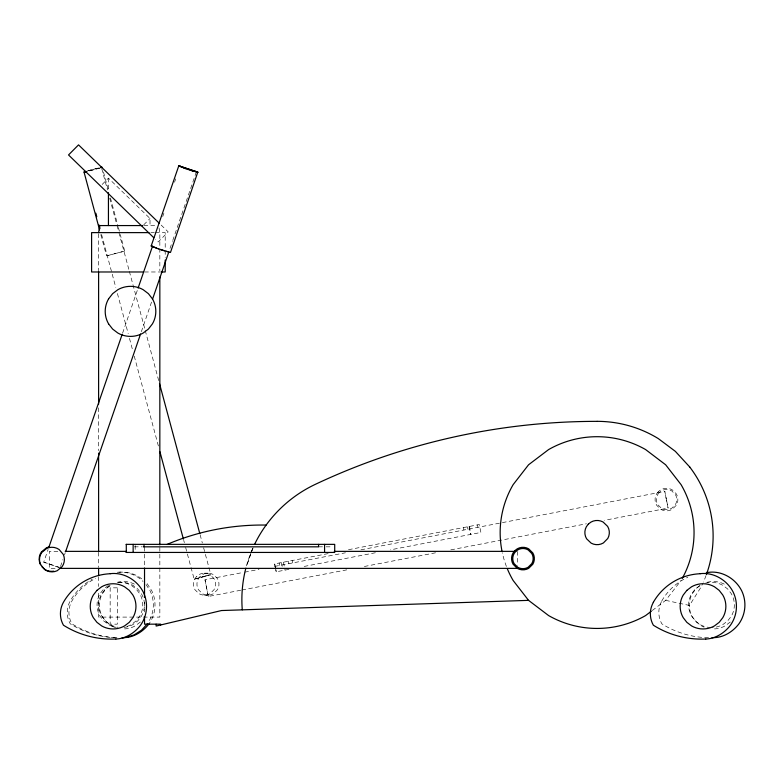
<?xml version="1.0" encoding="UTF-8"?>
<svg xmlns="http://www.w3.org/2000/svg" width="784" height="784" viewBox="0 0 784 784"><rect width="100%" height="100%" fill="white"/><g stroke="black" fill="none" stroke-linecap="round" stroke-linejoin="round"><path stroke-width="0.59" stroke-dasharray="3.92 2.94" d="M58.918 567.508L43.737 562.157L48.118 549.437M122.598 333.131L137.729 289.178M162.709 216.619L163.895 213.179M174.538 182.27L175.714 178.84M60.505 566.518L62.887 559.58M64.484 554.954L65.278 552.632M141.345 331.71L152.096 300.478M170.01 248.459L172.372 241.59M172.764 240.453L196.02 172.901M250.89 553.249L246.764 565.401L252.82 548.261M251.644 551.25L253.389 547.34M652.268 610.511L665.655 600.358L681.061 580.503M102.145 184.475L108.437 178.135L150.018 218.501L150.018 225.567M143.727 224.832L150.018 218.501M108.476 585.383L103.743 588.97L100.107 593.655A22.393 22.393 0 0 0 100.107 616.263L103.743 620.938L108.476 624.534A23.079 23.079 0 0 0 116.326 627.278M110.152 585.383L105.419 588.97L101.783 593.655A22.393 22.393 0 0 0 101.783 616.263L105.419 620.938L110.152 624.534A23.079 23.079 0 0 0 118.002 627.278M109.731 585.922L106.418 588.441L102.606 593.361A23.51 23.51 0 0 0 102.606 617.086L106.418 622.006L111.387 625.779A24.226 24.226 0 0 0 116.179 627.857M140.365 622.006L135.397 625.779A24.226 24.226 0 0 1 123.392 628.954M700.053 585.383L695.32 588.97L691.694 593.655A22.393 22.393 0 0 0 691.694 616.263L695.32 620.938L700.053 624.534A23.079 23.079 0 0 0 710.294 627.533M699.642 585.922L696.329 588.441L692.517 593.361A23.51 23.51 0 0 0 692.517 617.086L696.329 622.006L701.298 625.779A24.226 24.226 0 0 0 704.12 627.151M730.276 622.006L725.298 625.779A24.226 24.226 0 0 1 713.303 628.954M100.832 234.612L106.546 255.868L124.715 251.076L120.275 234.543M124.715 251.076L106.546 255.868M191.022 567.469L194.197 579.278L202.507 576.799M203.605 547.732L210.896 574.897L194.197 579.278M100.342 167.894L88.945 171M99.784 168.109L88.876 171.039M87.151 171L98.97 167.894M88.259 170.638L99.284 167.786M204.673 576.24L210.896 574.897M328.143 553.602L274.576 563.902L275.468 568.429M348.488 549.692L479.318 524.535L480.876 532.463L390.383 549.858M240.698 590.254L208.289 596.487L205.016 579.788L243.432 572.398M244.637 572.173L259.034 569.4M274.645 566.401L345.47 552.779M360.924 549.809L664.803 491.392L668.076 508.091L604.454 520.321M289.002 569.351L276.135 571.82L275.694 569.556M304.182 566.43L376.016 552.622M241.903 590.019L348.743 569.478M364.354 566.479L436.384 552.632M450.79 549.868L586.442 523.781M117.1 572.271C126.498 571.232 136.387 574.682 143.021 581.444M118.776 572.271C127.429 571.33 136.632 574.133 143.08 579.993M43.737 562.157L59.868 567.479M143.903 225.567L154.683 225.567M150.871 232.623L154.37 232.623M155.428 232.623L165.208 232.623L165.208 249.322M144.53 271.979L159.867 271.979M134.338 546.83L142.139 546.83M318.569 546.83L322.596 546.83M326.124 546.83L332.808 546.83M57.869 551.368L49.304 551.368L49.304 568.38L57.869 568.38M204.487 573.173L207.956 573.173M204.487 595.183L207.956 595.183M665.655 600.358L689.469 605.444L700.808 587.461A113.729 113.729 0 0 0 702.885 583.227M161.151 225.067L168.178 231.888L158.172 241.972L155.536 239.414M147.118 583.619L151.831 590.881A32.761 32.761 0 0 1 149.029 623.819M146.03 584.531L150.156 590.881A32.761 32.761 0 0 1 148.529 622.016M103.468 171.97L108.545 190.855M110.446 197.94L118.061 226.282M118.374 227.458L119.962 233.367M101.763 168.638L107.467 189.895M109.691 198.166L116.669 224.146M116.992 225.322L118.57 231.231M118.894 232.407L129.046 270.206M129.36 271.382L144.913 329.251M145.226 330.436L158.868 381.21M200.116 534.737L202.331 543.008M101.548 234.436L115.826 287.581M117.414 293.481L128.204 333.641M129.468 338.365L132.957 351.35M134.231 356.073L158.662 447.007M183.721 540.313L184.358 542.675M185.622 547.399L190.698 566.293M205.016 579.788L208.289 596.487M477.466 524.898L477.936 527.318M469.381 526.446L470.939 534.374M469.057 526.515L470.616 534.433M467.44 526.819L467.911 529.239M463.432 527.593L463.912 530.013M292.187 560.511L292.667 562.932M288.443 561.236L288.924 563.657M283.465 562.197L285.023 570.115M281.456 562.579L282.573 568.233M279.163 563.02L279.643 565.44M274.733 563.872L275.625 568.4M275.85 569.527L276.291 571.791M666.655 500.564L668.076 508.091M666.224 498.918L664.803 491.392M159.034 227.919L159.838 232.623L159.838 270.794M517.714 551.436L517.714 565.293M165.208 250.517L165.208 257.671M159.838 547.34L159.838 617.096L98.608 617.096L98.608 591.401M144.53 547.271L144.53 566.793M144.53 602.19L144.53 611.961M135.181 545.517L135.181 551.289M108.437 178.135L108.437 191.512M98.608 233.818L98.608 270.794M98.608 407.827L98.608 450.663M98.608 552.24L98.608 566.92M98.608 576.71L98.608 586.501M506.415 566.469A94.972 94.972 0 0 1 502.328 552.769M706.041 575.564A113.729 113.729 0 0 1 703.366 582.149M246.45 565.921A126.616 126.616 0 0 1 250.498 553.729M250.919 552.642A126.616 126.616 0 0 1 252.742 548.33M707.09 582.296A24.226 24.226 0 0 1 725.298 584.668M705.571 583.12A23.079 23.079 0 0 1 722.917 585.383L727.65 588.97L731.286 593.655A22.393 22.393 0 0 1 731.286 616.263L727.65 620.938L722.917 624.534A23.079 23.079 0 0 1 711.49 627.563M708.55 637.715A90.425 90.425 0 0 1 661.833 623.819A23.246 23.246 0 0 1 661.833 600.965M661.794 600.936A56.752 56.752 0 0 1 687.842 577.269M117.179 582.296A24.226 24.226 0 0 1 135.397 584.668M115.189 637.588A90.425 90.425 0 0 1 71.922 623.819A23.246 23.246 0 0 1 71.922 600.965A56.752 56.752 0 0 1 95.775 578.298M118.002 582.63A23.079 23.079 0 0 1 133.006 585.383L137.739 588.97L141.375 593.655A22.393 22.393 0 0 1 141.375 616.263L137.739 620.938L133.006 624.534A23.079 23.079 0 0 1 123.97 627.435M116.963 637.715A90.425 90.425 0 0 1 70.246 623.819A23.246 23.246 0 0 1 70.246 600.965A56.752 56.752 0 0 1 91.983 579.415M126.959 626.455A23.079 23.079 0 0 0 131.33 624.534L136.063 620.938L139.699 616.263A22.393 22.393 0 0 0 139.699 593.655L136.063 588.97L131.33 585.383A23.079 23.079 0 0 0 117.512 582.473M196.686 576.397L194.932 578.67A10.888 10.77 -90 0 0 194.932 589.676L198.969 593.704A11.27 11.152 -90 0 0 210.004 593.704L214.042 589.676A10.888 10.77 -90 0 0 214.052 578.67L210.004 574.643A11.27 11.152 -90 0 0 198.969 574.643L196.686 576.397M200.155 576.397L198.401 578.67A10.888 10.77 -90 0 0 198.401 589.676L202.439 593.704A11.27 11.152 -90 0 0 213.473 593.704L217.511 589.676A10.888 10.77 -90 0 0 217.511 578.67L213.473 574.643A11.27 11.152 -90 0 0 202.439 574.643L200.155 576.397M658.403 491.597L656.59 493.93A11.182 11.182 0 0 0 656.59 505.21L660.765 509.345A11.515 11.515 0 0 0 672.172 509.345L676.357 505.21A11.182 11.182 0 0 0 676.357 493.93L672.182 489.804A11.515 11.515 0 0 0 660.765 489.804L658.403 491.597M659.354 492.44L657.727 494.537A9.996 9.996 0 0 0 657.727 504.622L661.471 508.316A10.3 10.3 0 0 0 671.672 508.316L675.406 504.622A9.996 9.996 0 0 0 675.406 494.537L671.672 490.843A10.3 10.3 0 0 0 661.471 490.843L659.354 492.44M200.351 577.377L206.692 575.74L200.351 577.377M117.306 587.833L110.162 587.833L110.162 624.162L117.306 624.162L117.306 587.833"/><path stroke-width="1.18" d="M98.608 232.623L99.823 225.567L142.747 225.567M158.348 248.812L151.185 245.97L178.781 165.826L197.793 172.088L170.481 252.458L158.172 248.842M48.922 547.124L122.196 334.288M138.121 288.022L152.459 246.382M65.68 551.475L140.552 334.023M152.498 299.321L168.825 251.899M108.594 298.851L112.622 293.677L117.865 289.698A25.549 25.549 0 0 1 143.168 289.698L148.411 293.677L152.429 298.851A24.794 24.794 0 0 1 152.429 323.88L148.411 329.064L143.168 333.043A25.549 25.549 0 0 1 117.865 333.043L112.622 329.064L108.594 323.88M147.353 623.829L141.473 630.209L134.133 634.873L125.822 637.49M149.029 623.829C142.845 631.933 133.123 637.941 122.706 637.637M651.318 611.236L645.575 615.587A97.863 97.863 0 0 1 548.633 615.587L528.553 600.358L513.148 580.503A94.972 94.972 0 0 1 507.297 568.704M99.568 229.888L84.025 172.039L85.064 171.608M101.156 167.688L102.194 167.247L100.803 167.453M85.838 171.402L84.731 171.843L85.868 171.696M86.936 171.5L84.025 172.039M110.309 573.672C123.852 572.046 137.376 580.199 143.354 592.283A32.761 32.761 0 0 1 140.552 625.22C134.691 632.894 125.724 638.676 115.905 639.038M700.21 573.672C713.763 572.046 727.278 580.199 733.265 592.283A32.761 32.761 0 0 1 730.463 625.22C724.592 632.894 715.625 638.676 705.816 639.038M198.078 172.323L190.169 170.108M151.185 245.97L152.566 246.156M528.553 600.358L221.5 610.54L156.124 626.053L156.124 624.162M148.95 232.623L91.601 232.623L91.601 271.979L143.482 271.979M160.985 271.979L165.208 271.979L165.208 260.053M126.126 544.361L334.709 544.361L334.709 552.436L126.126 552.436M143.364 546.83L318.569 546.83L318.569 544.361M65.199 551.368L126.351 551.368M334.258 551.368L515.264 551.368M60.309 568.38L517.714 568.38L517.714 567.871M168.501 251.909L166.296 251.37M193.883 171.235L196.421 171.765L180.055 166.247L183.985 167.972M193.109 171.128L188.052 169.403M164.571 250.87L160.455 249.537M185.769 168.707L188.258 169.569M185.935 168.678L178.781 165.826M156.388 248.107L152.694 246.578M42.032 566.91L44.423 569.096A12.564 12.564 -32 0 0 46.295 570.174M159.397 223.362L78.537 144.873L68.531 154.948L153.782 237.709M689.763 467.029L675.338 451.349L658.246 438.56A116.973 116.973 0 0 0 597.104 421.341M159.505 383.572L199.793 533.561M95.834 213.179L96.785 216.717M99.009 224.988L99.96 228.536M159.926 451.731L183.407 539.127M324.576 544.361L324.576 552.436M160.661 624.975L160.661 624.162L144.53 624.162L144.53 616.841M159.838 276.879L159.838 544.89M144.53 568.018L144.53 597.31M144.031 544.361L144.031 546.83M133.143 544.361L133.143 552.436M126.293 544.361L126.293 552.436M108.437 192.727L108.437 225.567M98.608 271.979L98.608 404.152M98.608 453.103L98.608 551.015M98.608 568.145L98.608 575.485M53.714 571.164A12.564 12.564 -32 0 1 47.295 570.585M689.753 467.039A113.729 113.729 0 0 1 706.453 574.456M597.104 421.361A660.618 660.618 0 0 0 315.403 484.306A128.723 128.723 0 0 0 266.139 525.055A126.616 126.616 0 0 0 254.712 544.096M242.285 609.854A126.616 126.616 0 0 1 245.853 568.175M682.237 578.445A94.972 94.972 0 0 0 681.061 484.63L665.655 464.785L645.575 449.546A97.863 97.863 0 0 0 548.633 449.555L528.553 464.785L513.148 484.639A94.972 94.972 0 0 0 502.083 551.593M166.855 544.508A242.795 242.795 0 0 1 266.148 525.074M653.317 602.337A56.752 56.752 0 0 1 700.22 573.731M49.49 546.899A12.564 12.564 -32 0 0 46.383 547.859L41.425 551.936A12.201 12.201 -32 0 0 40.298 564.196L44.757 569.625A12.564 12.564 -32 0 0 57.163 570.742L62.112 566.665A12.201 12.201 -32 0 0 63.249 554.406L59.123 549.506A12.564 12.564 -32 0 0 46.726 548.398L41.768 552.475A12.201 12.201 -32 0 0 40.631 564.735M653.356 602.357A23.246 23.246 0 0 0 653.356 625.211A90.425 90.425 0 0 0 705.816 639.019M706.296 572.487A56.752 56.752 0 0 1 708.687 572.34C722.231 570.576 735.755 578.837 741.733 590.881A32.761 32.761 0 0 1 738.93 623.819C733.069 631.492 724.102 637.284 714.293 637.637A90.425 90.425 0 0 1 711.99 637.706M110.309 573.731A56.752 56.752 0 0 0 63.406 602.337A23.246 23.246 0 0 0 63.455 625.211A90.425 90.425 0 0 0 115.905 639.019M124.382 637.627A90.425 90.425 0 0 1 122.088 637.706M108.594 323.88A24.794 24.794 0 0 1 108.594 298.851M588.314 524.143L586.403 526.672A11.995 11.995 0 0 0 586.589 538.784L591.146 543.145A12.358 12.358 0 0 0 603.386 542.959L607.796 538.461A11.995 11.995 0 0 0 607.61 526.358L603.063 521.987A12.358 12.358 0 0 0 590.822 522.173L588.314 524.143M96.942 590.372L93.306 595.056A22.393 22.393 0 0 0 93.306 617.655L96.942 622.339L101.675 625.926A23.079 23.079 0 0 0 124.538 625.926L129.272 622.339L132.898 617.655A22.393 22.393 0 0 0 132.908 595.046L129.272 590.372L124.538 586.775A23.079 23.079 0 0 0 101.675 586.775L96.942 590.372M514.892 550.603L513.079 552.945A11.182 11.182 0 0 0 513.079 564.225L517.254 568.351A11.515 11.515 0 0 0 528.661 568.351L532.836 564.225A11.182 11.182 0 0 0 532.836 552.945L528.661 548.81A11.515 11.515 0 0 0 517.254 548.81L514.892 550.603M515.745 551.446L514.118 553.533A9.996 9.996 0 0 0 514.118 563.627L517.852 567.322A10.3 10.3 0 0 0 528.053 567.322L531.797 563.627A9.996 9.996 0 0 0 531.797 553.533L528.063 549.849A10.3 10.3 0 0 0 517.852 549.849L515.745 551.446M686.853 590.372L683.217 595.056A22.393 22.393 0 0 0 683.217 617.655L686.853 622.339L691.586 625.926A23.079 23.079 0 0 0 714.44 625.926L719.173 622.339L722.809 617.655A22.393 22.393 0 0 0 722.809 595.046L719.173 590.372L714.44 586.775A23.079 23.079 0 0 0 691.586 586.775L686.853 590.372"/></g></svg>
